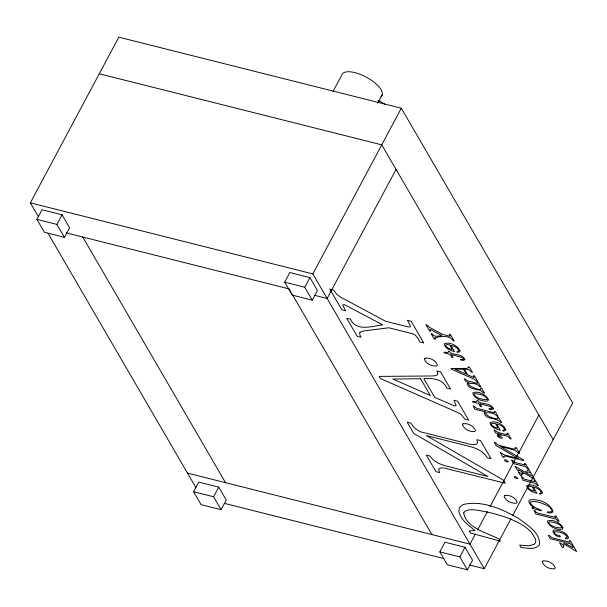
<?xml version="1.0" encoding="UTF-8"?>
<svg xmlns="http://www.w3.org/2000/svg" width="607" height="607" viewBox="0 0 607 607"><rect width="100%" height="100%" fill="white"/><g stroke="black" fill="none" stroke-linecap="round" stroke-linejoin="round"><path stroke-width="0.91" d="M38.446 216.775L30.35 202.859L118.813 37.179L401.303 108.228L572.72 403.04L512.71 515.426M36.898 219.377L42.042 209.749L62.073 214.787L69.593 227.716L64.448 237.352L44.417 232.306L36.898 219.377L56.929 224.415L64.448 237.352M56.929 224.415L62.073 214.787M332.993 91.528L341.855 74.919A22.558 8.847 28.1 0 1 367.243 77.681A22.558 8.847 28.1 0 1 380.817 96.779M377.744 103.198L382.175 94.897M284.721 282.179L289.865 272.543L309.896 277.589L317.415 290.518L312.271 300.146L292.24 295.108L284.721 282.179L304.752 287.217L312.271 300.146M193.565 491.723L198.709 482.087L218.74 487.133L226.259 500.062L221.115 509.69L201.084 504.652L193.565 491.723L213.596 496.761L221.115 509.69M304.752 287.217L309.896 277.589M510.927 518.757L484.249 568.721L312.84 273.909L401.303 108.228M213.596 496.761L218.74 487.133M396.045 169.399L327.127 298.477L314.282 295.245M439.817 551.854L444.961 542.218L464.992 547.264L472.512 560.193L467.367 569.821L447.336 564.783L439.817 551.854L459.848 556.892L467.367 569.821M459.848 556.892L464.992 547.264M475.304 534.16L469.97 544.153L187.472 473.103M477.527 529.994L487.307 511.678M489.978 506.678L538.887 415.082M99.267 73.781L381.765 144.838L553.174 439.643M30.35 202.859L312.84 273.909M66.383 232.898L289.524 289.023M224.689 503.438L443.899 558.569M469.575 565.034L484.249 568.721M289.539 289.721L290.965 292.179M291.914 293.818L431.903 534.577M82.704 236.996L225.538 482.671M47.968 233.156L196.046 487.838M553.083 531.406C553.66 534.463 557.127 536.922 560.147 536.929L560.246 536.307L559.358 535.457L556.649 534.934L555.033 533.826L554.328 532.278L554.881 531.778C559.305 531.74 565.109 532.961 567.34 537.165L565.246 538.06L565.891 538.758L567.477 538.743L568.653 537.627C566.369 532.445 559.912 530.063 554.563 530.078A8.248 3.24 28.1 0 0 553.083 531.406M378.093 100.527A22.558 8.847 28.1 0 1 384.732 104.131M359.799 332.765L359.769 334.563L360.96 337.234L357.242 336.301L346.741 318.243L350.459 319.176C356.028 331.93 372.539 326.058 382.714 324.882L344.192 304.532L342.758 304.911L345.58 310.784L341.862 309.851L329.798 289.099L333.516 290.04L337.029 294.585L341.536 297.627L385.551 321.255L408.132 326.93L410.385 326.839L409.9 324.586L407.411 320.299L411.129 321.232L423.769 342.978L420.052 342.037L417.684 337.97L415.044 334.958L412.024 333.622L388.799 327.78L364.139 330.898L361.211 331.612L359.799 332.765M434.991 337.902L435.34 339.245L434.225 338.964L431.076 333.547L432.192 333.827C433.861 337.651 438.815 335.891 441.866 335.542L430.31 329.434L429.877 329.548L430.727 331.316L429.612 331.035L425.993 324.806L427.108 325.086L429.513 327.363L442.723 334.449L449.491 336.157L450.166 336.126L449.279 334.169L450.394 334.449L454.188 340.967L453.065 340.686C449.666 334.95 440.303 336.232 434.991 337.902M463.71 512.907C466.351 528.394 487.451 532.809 499.144 539.062L500.396 541.209L470.387 532.946L469.219 530.928L475.023 530.503C468.452 525.389 460.903 519.987 458.786 511.435L459.529 507.391L463.042 504.561C482.406 499.986 502.072 509.053 518.613 518.439C526.861 524.903 540.837 532.718 539.35 544.881C535.01 550.314 526.891 548.007 520.981 547.393L519.66 545.124L528.674 545.799L533.985 544.38A24.136 9.469 28.1 0 0 535.344 538.826L531.823 532.923A21.45 8.415 28.1 0 0 520.798 524.053C509.463 517.619 496.799 514.061 484.12 511.367C477.899 510.593 470.903 508.18 464.954 511.261L463.71 512.907M530.351 502.338C531.246 507.012 537.354 508.294 540.981 510.183L541.353 510.828L532.354 508.347L531.998 507.74L533.743 507.619L530.086 504.341L528.872 501.89L529.092 500.684L530.146 499.834C538.492 498.681 550.981 503.15 553.038 511.929L550.663 512.976L547.529 512.68L547.135 512.005L551.429 511.777A7.238 2.838 28.1 0 0 551.839 510.115L550.784 508.34A6.434 2.527 28.1 0 0 547.476 505.684C542.385 503.324 536.36 500.631 530.723 501.845L530.351 502.338M484.348 412.904C485.744 420.385 497.012 417.168 500.509 422.282L501.625 422.563L498.802 417.707L497.687 417.426C500.547 421.319 486.154 416.455 485.737 413.61L486.192 412.775C489.788 412.54 494.826 412.965 496.951 416.167L498.066 416.448L495.304 411.69L494.189 411.409L494.622 412.646L493.719 412.616L477.079 408.428L473.119 405.863L474.849 409.209L485.6 411.918L484.348 412.904M467.398 383.427L467.337 384.155C469.856 390.969 479.712 387.736 483.377 392.812L484.492 393.093L481.73 388.351L480.615 388.07C483.164 391.902 469.833 386.887 468.915 384.755L468.68 383.844L469.219 383.283C472.732 383.442 477.709 383.404 479.818 386.697L480.934 386.978L478.164 382.213L477.049 381.932L477.527 383.192L476.927 383.252L467.921 380.984L464.165 378.616L465.622 381.53L468.839 382.569L467.398 383.427M488.385 399.527L487.717 401.037C482.208 401.758 474.682 398.852 472.762 393.26L472.99 392.706C478.362 390.733 485.812 394.489 488.385 399.527M562.955 527.771L562.287 529.289C556.778 530.01 549.244 527.096 547.324 521.504L547.552 520.95C552.924 518.977 560.375 522.741 562.955 527.771M451.995 348.858L451.949 349.306L450.811 349.184L447.647 347.826L445.599 345.982L445.409 345.148L447.42 344.541L449.734 344.958L451.995 348.858M497.755 427.556L497.702 428.003L496.572 427.882L493.408 426.524L491.359 424.68L491.169 423.845L493.18 423.238L495.487 423.656L497.755 427.556M534.403 490.585L534.35 491.025L533.219 490.911L530.048 489.553L527.999 487.709L527.809 486.875L529.82 486.268L532.134 486.685L534.403 490.585M459.977 350.709L459.818 351.597L457.648 352.515L456.866 351.787L458.581 351.089L458.74 350.444C457.541 347.234 453.763 346.127 450.789 345.224L454.537 351.673C450.606 350.467 445.318 348.684 444.271 344.237L444.506 343.691C449.969 341.749 457.481 345.527 459.977 350.709M505.73 429.407L505.578 430.295L503.4 431.213L502.619 430.484L504.341 429.786L504.493 429.134C503.294 425.924 499.515 424.824 496.541 423.921L500.289 430.363C496.367 429.157 491.078 427.381 490.024 422.935L490.259 422.381C495.722 420.446 503.233 424.225 505.73 429.407M542.377 492.436L542.218 493.324L540.048 494.242L539.266 493.514L540.989 492.808L541.141 492.163C539.942 488.954 536.163 487.853 533.189 486.951L536.937 493.392C533.007 492.186 527.726 490.41 526.671 485.964L526.906 485.41C532.369 483.476 539.881 487.254 542.377 492.436M437.814 373.267L437.51 374.807L435.712 375.665L432.154 375.976L379.238 376.393L380.483 378.533L457.496 412.426L461.457 414.756L464.863 419.111L468.581 420.052L457.602 401.159L453.877 400.225L456.183 405.643L454.529 405.939L434.749 397.403L423.876 378.707C432.457 377.759 442.989 379.117 446.82 388.085L450.546 389.019L440.561 371.856L436.843 370.923L437.814 373.267M468.566 367.554L466.874 368.366L450.993 368.487L451.365 369.132L474.477 379.299L476.685 381.302L477.8 381.583L474.507 375.915L473.384 375.634L474.082 377.258L473.581 377.349L467.648 374.792L464.385 369.177L468.968 369.64L471.267 371.992L472.39 372.273L469.393 367.129L468.278 366.848L468.566 367.554M563.25 545.792L563.349 547.673L562.31 547.408L559.517 542.62L562.735 544.585L565.329 542.468L550.101 538.644L548.356 535.268L549.472 535.549L551.983 537.756L569.184 542.089L569.89 542.066L569.336 540.655L570.451 540.936L573.258 545.769L572.143 545.488L570.33 543.728L566.801 542.84L565.8 543.713L572.985 547.689L572.674 546.399L573.79 546.679L576.65 551.604L564.889 544.441L563.25 545.792M508.105 461.669L506.959 461.95L504.994 460.872A1.897 0.744 28.1 0 1 504.705 459.81L506.367 460.023L508.105 461.669M517.847 478.43L516.709 478.711L514.744 477.633A1.897 0.744 28.1 0 1 514.448 476.578L516.109 476.783L517.847 478.43M424.915 358.206L424.308 359.124C425.985 363.745 432.002 366.727 436.744 365.869L437.351 364.951C435.674 360.353 429.657 357.303 424.915 358.206M463.042 423.785L462.435 424.71C464.112 429.324 470.129 432.305 474.871 431.448L475.486 430.538C473.809 425.932 467.785 422.882 463.042 423.785M504.713 495.449L504.106 496.374C505.783 500.987 511.8 503.969 516.542 503.112L517.149 502.201C515.472 497.596 509.455 494.546 504.713 495.449M542.84 561.027L542.233 561.953C543.91 566.566 549.927 569.548 554.669 568.691L555.284 567.78C553.607 563.175 547.582 560.124 542.84 561.027M477.626 442.473L476.495 444.187L473.748 444.764L469.689 444.165L419.923 431.653L414.217 427.806L410.878 423.087L407.153 422.153L413.724 433.451L487.99 476.518L446.259 466.024C440.067 464.355 433.61 461.669 430.037 456.039L426.311 455.098L435.94 471.654L439.658 472.595L438.558 469.09L441.259 467.906L443.869 467.974L505.32 483.233L503.567 480.22L426.395 435.576L470.653 446.706C477.246 448.376 483.688 451.767 487.315 457.731L491.04 458.672L480.539 440.606L476.814 439.673L477.626 442.473M515.457 448.406L515.115 448.922L513.074 448.914L498.142 445.166L495.426 442.594L494.31 442.313L496.283 445.705L518.56 458.626L504.318 454.924L500.062 452.2L502.945 457.162L504.068 457.443L503.734 456.396L505.328 456.062L523.765 460.637L523.234 459.734L500.085 446.342L515.017 450.219L518.363 452.989L519.478 453.27L516.329 447.852L515.214 447.571L515.457 448.406M498.658 435.401L498.461 436.114L501.359 436.972L502.315 438.148L500.828 438.307L497.907 436.767L497.133 435.166L497.732 434.62L501.215 434.43L495.578 433.011L493.946 429.839L498.036 432.457L506.921 434.688L507.452 434.627L506.807 433.125L507.93 433.406L511.177 438.99L510.062 438.709C508.135 434.824 502.353 434.84 498.658 435.401M464.932 359.64L463.065 360.414L460.774 360.034L460.402 359.397L463.179 359.632L463.475 358.76L461.419 357.242L451.396 354.647L453.088 357.553L451.722 357.212L450.03 354.298L444.339 352.872L443.96 352.219L448.072 352.485L448.512 351.21L449.552 351.476L450.462 353.039C454.931 355.027 462.875 354.01 464.932 359.64M493.529 408.83L491.662 409.596L489.371 409.224L488.999 408.579L491.776 408.822L492.072 407.942L490.016 406.424L479.993 403.83L481.685 406.743L480.319 406.394L478.627 403.488L472.936 402.054L472.557 401.402L476.67 401.675L477.11 400.4L478.149 400.658L479.06 402.229C483.529 404.209 491.473 403.2 493.529 408.83M522.103 474.15L521.466 474.75L521.557 475.812L520.525 475.554L518.325 471.76L520.829 473.384L523.424 472.603L518.621 469.917L518.659 470.827L517.627 470.569L515.108 466.229L524.706 472.079L528.113 470.433L527.938 469.454L529.054 469.735L531.322 473.642L528.651 471.927L525.799 472.716L531.216 475.774L530.966 474.659L532.081 474.94L534.752 479.545L524.501 473.255L522.103 474.15M487.133 399.148L486.45 399.664C482.155 399.497 477.17 398.473 474.264 395.036L474.067 394.155L474.742 393.655C479.044 393.784 483.954 394.899 486.928 398.222L487.133 399.148M561.703 527.392L561.02 527.908C556.718 527.749 551.733 526.717 548.827 523.287L548.637 522.399L549.312 521.899C553.607 522.028 558.516 523.151 561.49 526.474L561.703 527.392M463.407 369.193L455.075 369.276L466.328 374.223L463.407 369.193M420.598 378.753L392.835 379.018L430.333 395.506L420.598 378.753M555.526 517.392L537.756 513.105L535.935 512.088L535.071 510.768L533.955 510.487L535.769 513.977L555.982 519.068L557.909 521.003L559.024 521.284L556.065 516.193L554.942 515.912L555.526 517.392M525.04 464.947L514.668 462.443L512.627 460.318L511.504 460.038L513.423 463.573L525.419 466.586L527.422 468.566L528.538 468.847L525.563 463.74L524.448 463.46L525.04 464.947M534.79 481.715L524.418 479.204L522.369 477.087L521.254 476.806L523.166 480.334L535.162 483.354L537.165 485.334L538.28 485.615L535.313 480.501L534.198 480.22L534.79 481.715"/></g></svg>
